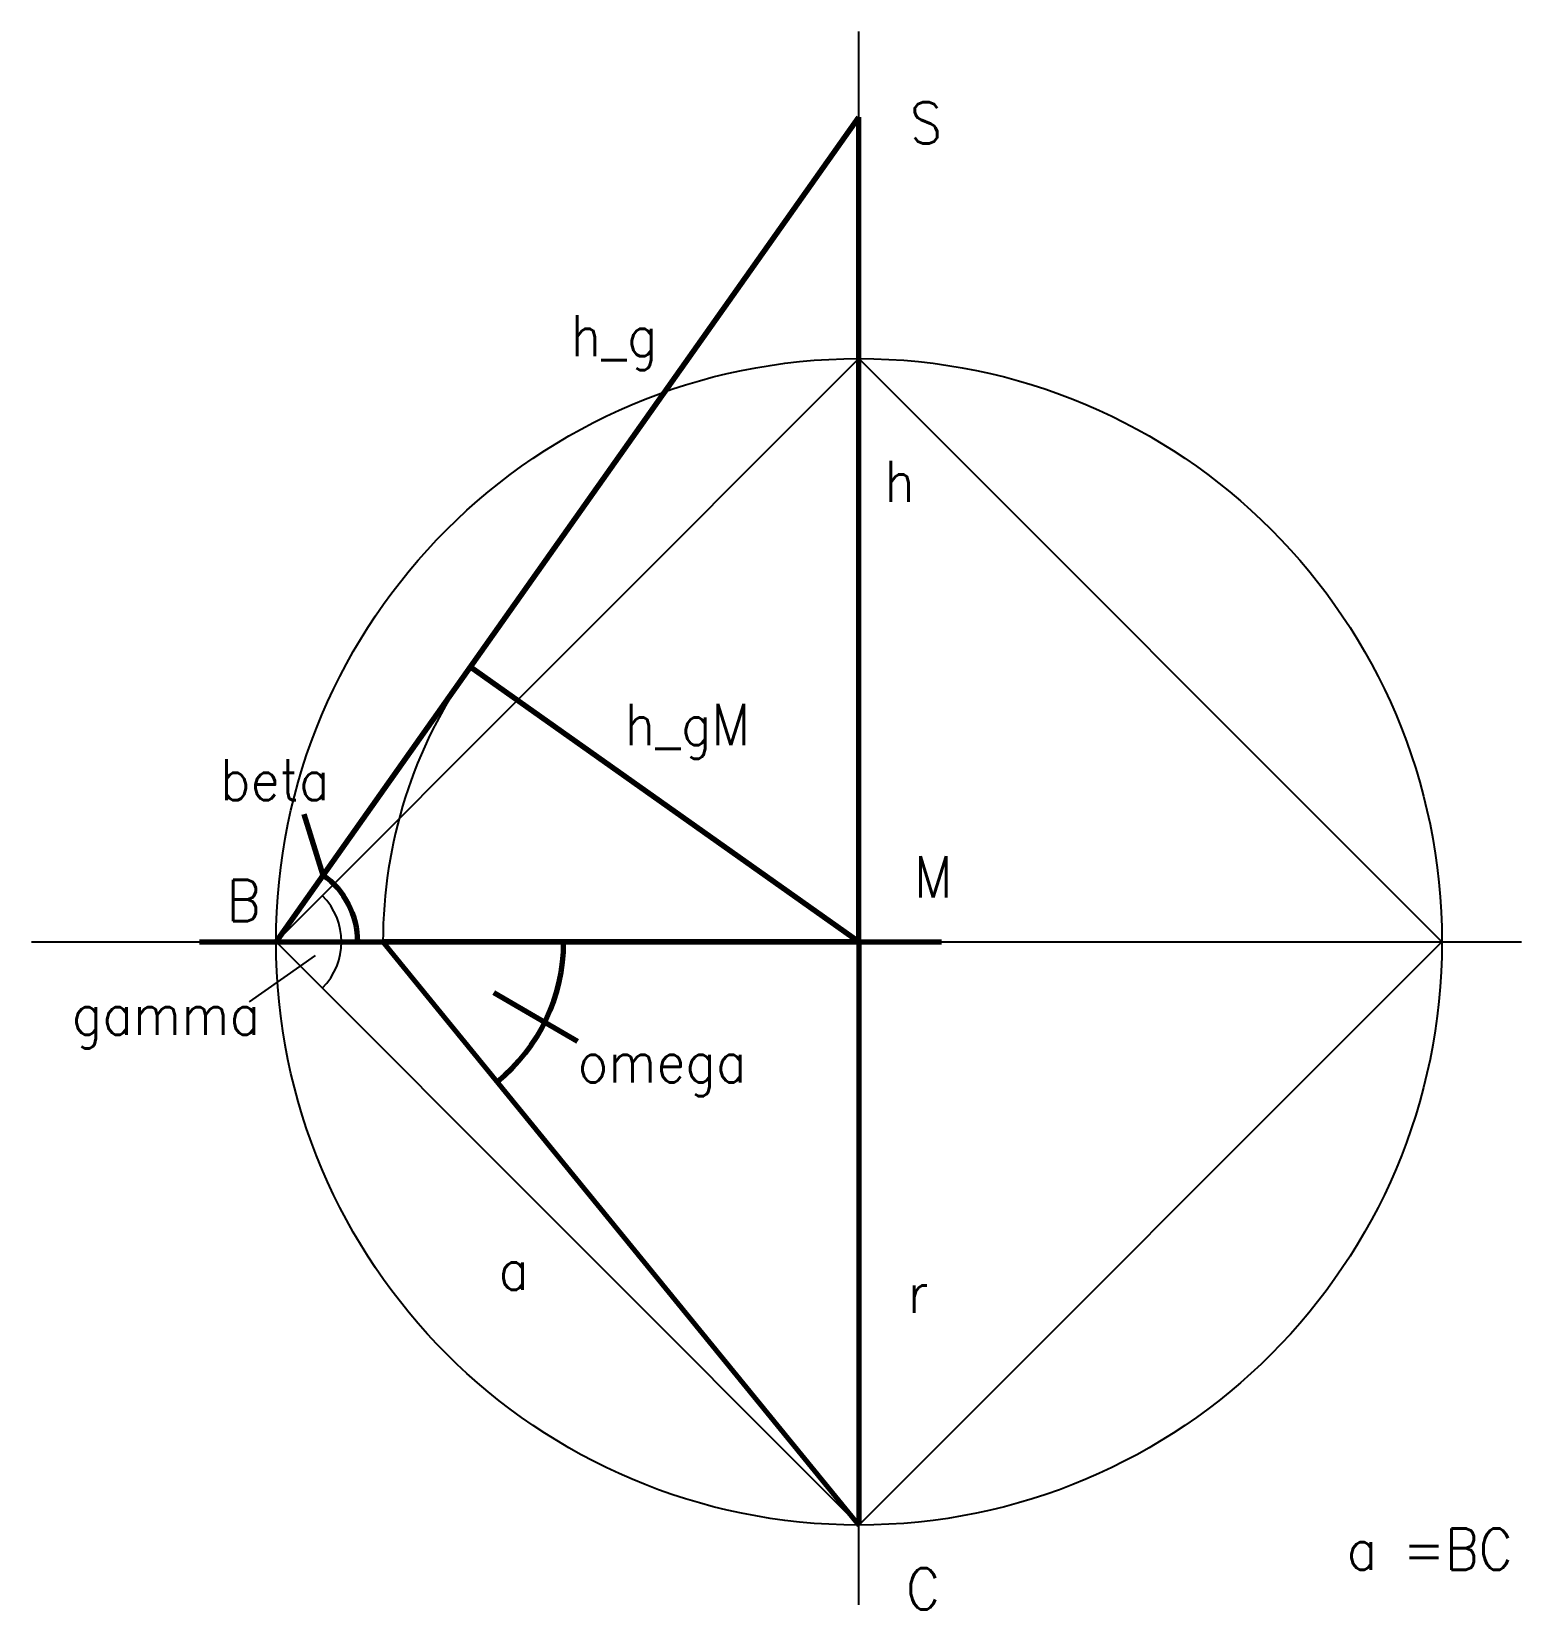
# Model space of a CAD drawing. Header units: millimetres. Extents: x -100 to 80, y -81 to 110.
import ezdxf

# ---------------------------------------------------------------- set-up
doc = ezdxf.new("R2010")
doc.units = ezdxf.units.MM
for name, color, linetype, lineweight, true_color in [('layer 1', 47, 'CONTINUOUS', 25, 0x464646), ('layer 2', 7, 'CONTINUOUS', 25, 0x000000), ('layer 3', 4, 'CONTINUOUS', 70, 0x00ffff), ('layer 6', 2, 'CONTINUOUS', 25, 0xffff00), ('layer 7', 3, 'CONTINUOUS', 70, 0x00ff00)]:
    doc.layers.add(name, color=color, linetype=linetype, lineweight=lineweight, true_color=true_color)
doc.styles.add('textstyle0', font='')
doc.styles.add('textstyle1', font='')
doc.styles.add('textstyle10', font='')
doc.styles.add('textstyle11', font='')
doc.styles.add('textstyle12', font='')
doc.styles.add('textstyle2', font='')
doc.styles.add('textstyle3', font='')
doc.styles.add('textstyle4', font='')
doc.styles.add('textstyle5', font='')
doc.styles.add('textstyle6', font='')
doc.styles.add('textstyle7', font='')
doc.styles.add('textstyle8', font='')
doc.styles.add('textstyle9', font='')
doc.styles.get('textstyle0').set_extended_font_data('Standard')
doc.styles.get('textstyle1').set_extended_font_data('Standard')
doc.styles.get('textstyle10').set_extended_font_data('Standard')
doc.styles.get('textstyle11').set_extended_font_data('Standard')
doc.styles.get('textstyle12').set_extended_font_data('Standard')
doc.styles.get('textstyle2').set_extended_font_data('Standard')
doc.styles.get('textstyle3').set_extended_font_data('Standard')
doc.styles.get('textstyle4').set_extended_font_data('Standard')
doc.styles.get('textstyle5').set_extended_font_data('Standard')
doc.styles.get('textstyle6').set_extended_font_data('Standard')
doc.styles.get('textstyle7').set_extended_font_data('Standard')
doc.styles.get('textstyle8').set_extended_font_data('Standard')
doc.styles.get('textstyle9').set_extended_font_data('Standard')

msp = doc.modelspace()

# ---------------------------------------------------------------- linework, layer by layer
at = {"layer": 'layer 1'}
for p, q in [((0, -80.36), (0, 110.36)), ((0, 70.71), (70.71, 0)), ((-100.36, 0), (80.36, 0)), ((70.71, 0), (0, -70.71))]:
    msp.add_line(p, q, dxfattribs=at)
msp.add_circle((0, 0), 70.71, dxfattribs=at)
at = {"layer": 'layer 2'}
for p, q in [((-70.71, 0), (0, 70.71)), ((-65.96, -1.65), (-73.98, -7.28)), ((0, -70.71), (-70.71, 0))]:
    msp.add_line(p, q, dxfattribs=at)
msp.add_arc((-70.71, 0), 7.94, 315, 45, dxfattribs=at)
at = {"layer": 'layer 3'}
for p, q in [((-70.71, 0), (0, 100)), ((0, 0), (0, 100)), ((0, 0), (-47.14, 33.33)), ((-64.99, 8.09), (-67.28, 15.5)), ((-80, 0), (10, 0))]:
    msp.add_line(p, q, dxfattribs=at)
msp.add_arc((-70.71, 0), 9.91, 360, 54.7356, dxfattribs=at)
at = {"layer": 'layer 6'}
msp.add_arc((0, 0), 57.74, 144.7356, 180, dxfattribs=at)
at = {"layer": 'layer 7'}
for p, q in [((-57.74, 0), (0, -70.71)), ((0, 0), (-57.74, 0)), ((0, 0), (0, -70.71)), ((-44.29, -6.13), (-34.12, -12.05))]:
    msp.add_line(p, q, dxfattribs=at)
msp.add_arc((-57.74, 0), 21.92, 309.2315, 0, dxfattribs=at)

# ---------------------------------------------------------------- texts
at = {"layer": 'layer 2', "char_height": 5, "attachment_point": 1}
for s, insert, style in [('M', (6.67, 10.37), 'textstyle6'), ('B', (-76.69, 7.52), 'textstyle1'), ('gamma', (-95.48, -6.26), 'textstyle4'), ('a', (-43.72, -37.2), 'textstyle5'), ('r', (5.91, -39.99), 'textstyle3'), ('a =BC', (59.18, -71.12), 'textstyle7'), ('C', (5.72, -75.94), 'textstyle2')]:
    msp.add_mtext(s, dxfattribs=dict(at, insert=insert, style=style))
at = {"layer": 'layer 3', "char_height": 5, "attachment_point": 1}
for s, insert, style in [('S', (6.18, 101.8), 'textstyle12'), ('h_g', (-34.97, 75.99), 'textstyle11'), ('h', (3.07, 58.33), 'textstyle9'), ('h_gM', (-28.42, 28.86), 'textstyle10'), ('beta', (-77.49, 22.16), 'textstyle8')]:
    msp.add_mtext(s, dxfattribs=dict(at, insert=insert, style=style))
at = {"layer": 'layer 7', "insert": (-34.12, -12.05), "char_height": 5, "attachment_point": 1, "style": 'textstyle0'}
msp.add_mtext('omega', dxfattribs=at)

doc.saveas('drawing.dxf')
